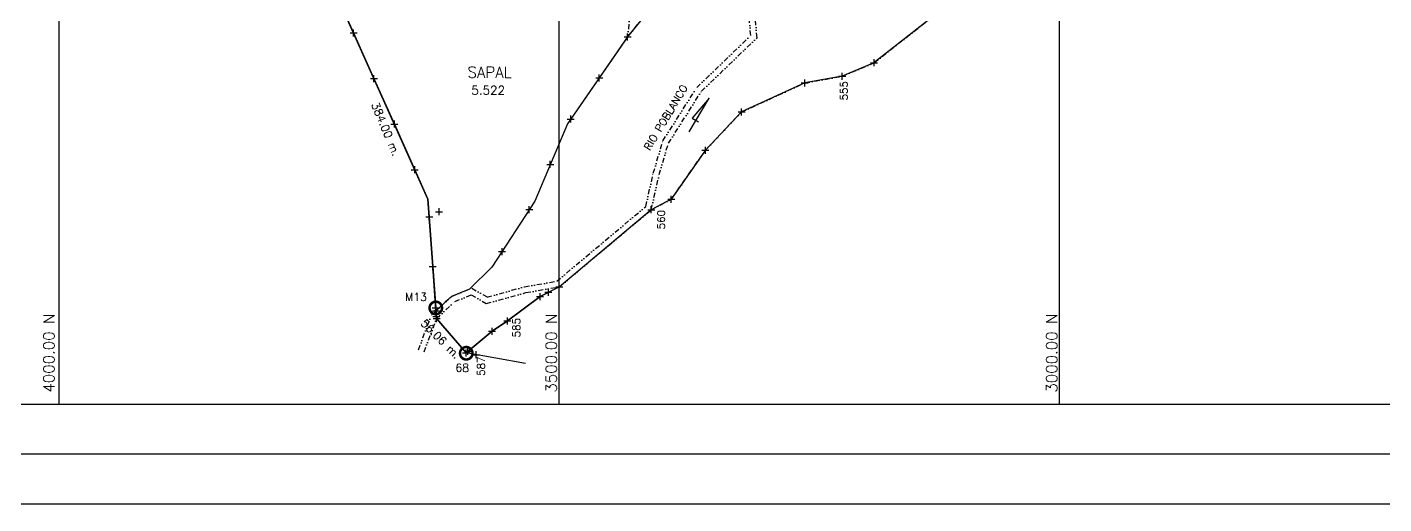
# Model space of a CAD drawing. Extents: x 0 to 28539, y 0 to 9112.
# Drawn here: x 25664 to 27020, y 5455 to 5932 of the extents above; entities that cross this region are included whole.
import ezdxf
from ezdxf.enums import TextEntityAlignment as Align

# ---------------------------------------------------------------- set-up
doc = ezdxf.new("R2010")
doc.units = 0
doc.header["$LTSCALE"] = 10
doc.header["$MEASUREMENT"] = 0
doc.header["$PDMODE"] = 2
doc.header["$PDSIZE"] = 3.5
doc.linetypes.add('DASHDOT', pattern=[1, 0.5, -0.25, 0, -0.25])
doc.linetypes.add('DIVIDE', pattern=[1.25, 0.5, -0.25, 0, -0.25, 0, -0.25])
for name, color, linetype in [('AREA', 2, 'CONTINUOUS'), ('CANO', 5, 'DIVIDE'), ('CERCO', 2, 'CONTINUOUS'), ('COORD', 8, 'CONTINUOUS'), ('COORDENADAS', 1, 'CONTINUOUS'), ('COTA', 7, 'CONTINUOUS'), ('HOJA', 8, 'CONTINUOUS'), ('LINEA', 7, 'CONTINUOUS'), ('MOJON', 2, 'CONTINUOUS'), ('PL', 3, 'CONTINUOUS'), ('PUA', 1, 'CONTINUOUS'), ('R', 1, 'CONTINUOUS'), ('r-100', 6, 'CONTINUOUS'), ('R-100B', 6, 'CONTINUOUS'), ('R60', 2, 'CONTINUOUS'), ('R80', 2, 'CONTINUOUS'), ('RASTROJO', 2, 'DASHDOT')]:
    doc.layers.add(name, color=color, linetype=linetype)
doc.styles.add('SIMPLEX', font='simplex', dxfattribs={"height": 8})

msp = doc.modelspace()

# ---------------------------------------------------------------- linework, layer by layer
at = {"layer": 'AREA'}
for p in [(26510.831, 5896.278), (26441.553, 5876.028), (26478.885, 5882.783), (26378.254, 5847.013), (26342.19, 5808.625), (26287.971, 5749.086), (26308.096, 5759.693), (26075.836, 5747.068), (26196.085, 5671.931), (26176.884, 5662.238), (26072.629, 5650.777), (26072.804, 5647.853), (26072.804, 5647.853), (26072.804, 5647.853), (26073.357, 5640.162), (26128.958, 5627.456), (26144.173, 5637.742), (26102.924, 5605.678)]:
    msp.add_point(p, dxfattribs=at)
at = {"layer": 'CANO', "color": 152, "true_color": 0x2a7dc6}
for points in [[(26055.247, 5608.876), (26068.24, 5643.572), (26088.255, 5662.343), (26108.541, 5670.566), (26123.935, 5661.722), (26161.284, 5671.958), (26193.47, 5677.554), (26282.568, 5752.368), (26290.027, 5785.776), (26299.662, 5818.11), (26333.478, 5871.523), (26387.54, 5923.67), (26384.207, 5958.178)], [(26060.855, 5606.776), (26073.357, 5640.162), (26091.538, 5657.213), (26108.087, 5663.921), (26123.114, 5655.288), (26162.591, 5666.108), (26196.085, 5671.931), (26287.971, 5749.086), (26295.826, 5784.267), (26305.164, 5815.607), (26338.153, 5867.713), (26393.778, 5921.367), (26390.448, 5955.848)]]:
    msp.add_lwpolyline(points, dxfattribs=at)
at = {"layer": 'CERCO'}
for points in [[(25970.029, 5971.79), (26064.771, 5759.564), (26073.357, 5640.162), (26102.924, 5605.678), (26128.958, 5627.456), (26144.173, 5637.742), (26176.884, 5662.238), (26196.085, 5671.931)], [(26264.602, 5922.47), (26204.219, 5835.218), (26171.63, 5757.664), (26128.751, 5691.711), (26106.331, 5669.67)], [(26162.249, 5595.33), (26102.924, 5605.678)]]:
    msp.add_lwpolyline(points, dxfattribs=at)
at = {"layer": 'COORD'}
for p, q in [((25695.703, 9011.951), (25695.703, 5554.586)), ((26195.703, 9011.951), (26195.703, 5554.586)), ((26695.703, 9011.951), (26695.703, 5554.586))]:
    msp.add_line(p, q, dxfattribs=at)
at = {"layer": 'COORDENADAS'}
for p, q in [((25695.703, 5654.586), (25695.703, 5554.586)), ((26195.703, 5654.586), (26195.703, 5554.586)), ((26695.703, 5654.586), (26695.703, 5554.586))]:
    msp.add_line(p, q, dxfattribs=at)
at = {"layer": 'COTA'}
msp.add_circle((26072.804, 5647.853), 1, dxfattribs=at)
at = {"layer": 'HOJA'}
for points in [[(26323.177, 5995.452), (26264.41, 5922.192), (26204.219, 5835.218), (26171.63, 5757.664), (26128.751, 5691.711), (26106.331, 5669.67), (26088.255, 5662.343), (26084.596, 5658.912), (26082.103, 5656.573), (26074.525, 5649.467), (26072.804, 5647.853), (26072.398, 5653.497), (26069.619, 5692.151), (26064.771, 5759.564), (25970.029, 5971.79)], [(26599.448, 5966.287), (26510.704, 5896.224), (26478.885, 5882.783), (26441.553, 5876.028), (26378.254, 5847.013), (26342.19, 5808.625), (26308.096, 5759.693), (26287.971, 5749.086), (26196.263, 5672.021), (26176.884, 5662.238), (26144.173, 5637.742), (26128.958, 5627.456), (26102.924, 5605.678), (26073.357, 5640.162), (26072.804, 5647.853), (26072.398, 5653.497), (26069.619, 5692.151), (26064.771, 5759.564), (25970.029, 5971.79)]]:
    msp.add_lwpolyline(points, dxfattribs=at)
at = {"layer": 'LINEA', "color": 1, "elevation": 96}
msp.add_lwpolyline([(27774.336, 5454.586), (27774.336, 9111.951), (22784.719, 9111.951), (22784.719, 5454.586)], close=True, dxfattribs=at)
at = {"layer": 'LINEA', "color": 2, "elevation": 96}
msp.add_lwpolyline([(27724.336, 5504.586), (27724.336, 9061.951), (22834.719, 9061.951), (22834.719, 5504.586)], close=True, dxfattribs=at)
at = {"layer": 'LINEA', "color": 7, "elevation": 96}
msp.add_lwpolyline([(27674.336, 5554.586), (27674.336, 9011.951), (22884.719, 9011.951), (22884.719, 5554.586)], close=True, dxfattribs=at)
at = {"layer": 'MOJON', "const_width": 2.5}
for points in [[(26072.629, 5644.527, 1), (26072.629, 5657.027, 1)], [(26103.086, 5599.174, 1), (26103.086, 5611.674, 1)]]:
    msp.add_lwpolyline(points, format="xyb", close=True, dxfattribs=at)
at = {"layer": 'PL'}
msp.add_lwpolyline([(25970.029, 5971.79), (25990.411, 5926.133), (26010.794, 5880.476), (26031.176, 5834.819), (26051.558, 5789.162), (26064.771, 5759.564), (26066.033, 5742.022), (26069.619, 5692.151), (26072.629, 5650.777)], dxfattribs=at)
at = {"layer": 'PUA'}
for p in [(25990.411, 5926.133), (26264.41, 5922.192), (26010.794, 5880.476), (26235.956, 5881.078), (26031.176, 5834.819), (26207.503, 5839.963), (26051.558, 5789.162), (26187.085, 5794.442), (26166.121, 5749.191), (26066.033, 5742.022), (26138.868, 5707.271), (26069.619, 5692.151), (26185.166, 5666.419), (26073.204, 5642.28), (26144.288, 5637.828), (26104.805, 5607.251), (26112.993, 5603.921)]:
    msp.add_point(p, dxfattribs=at)
at = {"layer": 'R'}
msp.add_lwpolyline([(25970.029, 5971.79), (25990.411, 5926.133), (26010.794, 5880.476), (26031.176, 5834.819), (26051.558, 5789.162), (26064.771, 5759.564), (26066.033, 5742.022), (26069.619, 5692.151), (26072.629, 5650.777)], dxfattribs=at)
msp.add_lwpolyline([(25970.029, 5971.79), (25990.411, 5926.133), (26010.794, 5880.476), (26031.176, 5834.819), (26051.558, 5789.162), (26064.771, 5759.564), (26066.033, 5742.022), (26069.619, 5692.151), (26072.629, 5650.777)], dxfattribs=at)
at = {"layer": 'R60'}
msp.add_lwpolyline([(26325.797, 5827.052), (26346.085, 5860.71), (26329.001, 5840.942), (26335.407, 5837.202)], dxfattribs=at)
at = {"layer": 'RASTROJO'}
for points in [[(26431.252, 6092.522), (26426.374, 6089.234), (26418.209, 6086.597), (26351.003, 6057.942), (26342.977, 6049.838), (26329.537, 6041.378), (26292.512, 6011.141), (26281.406, 5999.981), (26280.196, 5997.474), (26280.415, 5981.612), (26278.564, 5977.83), (26268.301, 5965.172), (26264.602, 5922.47), (26323.177, 5995.452), (26362.934, 6054.437), (26389.133, 6068.123), (26414.739, 6062.55), (26440.283, 6075.018)], [(26287.971, 5749.086), (26308.096, 5759.693), (26342.19, 5808.625), (26378.254, 5847.013), (26441.553, 5876.028), (26478.885, 5882.783), (26510.831, 5896.278), (26599.448, 5966.287), (26620.133, 6004.627), (26661.564, 6016.598)]]:
    msp.add_lwpolyline(points, dxfattribs=at)

# ---------------------------------------------------------------- texts
at = {"layer": 'AREA', "style": 'SIMPLEX'}
for s, p in [('555', (26484.374, 5858.612)), ('560', (26301.651, 5729.529)), ('585', (26156.88, 5621.393)), ('587', (26121.571, 5582.833))]:
    msp.add_text(s, height=7.5, rotation=90, dxfattribs=at).set_placement(p)
at = {"layer": 'r-100', "style": 'SIMPLEX'}
msp.add_text('SAPAL', height=11, dxfattribs=at).set_placement((26126.422, 5881.318), align=Align.CENTER)
at = {"layer": 'R-100B', "style": 'SIMPLEX'}
msp.add_text('5.522', height=8.7262, dxfattribs=at).set_placement((26124.994, 5864.336), align=Align.CENTER)
at = {"layer": 'R60', "style": 'SIMPLEX'}
msp.add_text('RIO POBLANCO', height=7.5075, rotation=58.966297, dxfattribs=at).set_placement((26286.54, 5807.737))
for s, rotation, p in [('384.00 m.', 292.685957, (26018.908, 5828.317)), ('56.06 m.', 315.034265, (26074.605, 5616.943))]:
    msp.add_text(s, height=8, rotation=rotation, dxfattribs=at).set_placement(p, align=Align.CENTER)
for s, p in [('M13', (26052.871, 5657.778)), ('68', (26099.073, 5586.885))]:
    msp.add_text(s, height=8, dxfattribs=at).set_placement(p, align=Align.CENTER)
at = {"layer": 'R80', "style": 'SIMPLEX'}
for s, p in [('4000.00 N', (25691.329, 5605.588)), ('3500.00 N', (26193.576, 5605.588)), ('3000.00 N', (26693.854, 5605.588))]:
    msp.add_text(s, height=11, rotation=90, dxfattribs=at).set_placement(p, align=Align.CENTER)

doc.saveas('drawing.dxf')
